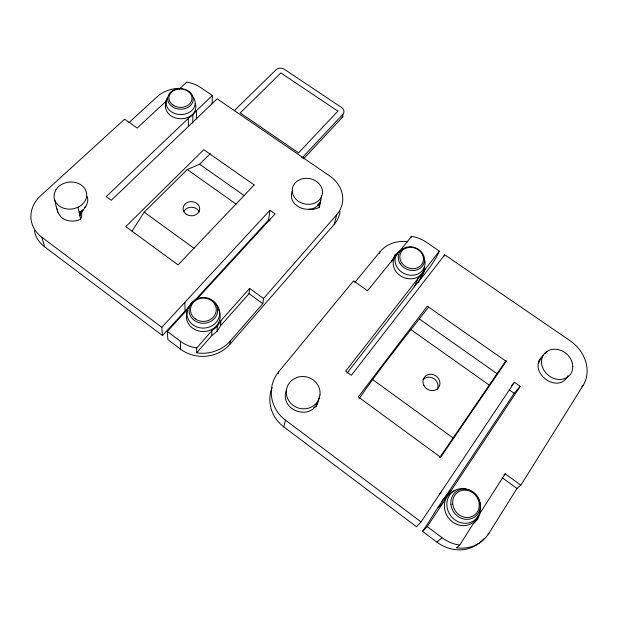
<?xml version="1.0" encoding="UTF-8"?>
<svg xmlns="http://www.w3.org/2000/svg" width="618" height="618" viewBox="0 0 618 618"><rect width="100%" height="100%" fill="white"/><g stroke="black" fill="none" stroke-linecap="round" stroke-linejoin="round"><path stroke-width="0.93" d="M212.144 103.863L212.337 95.52L200.95 87.71A31.672 25.454 2.7 0 0 190.274 82.835L186.767 82.086L179.344 89.023M196.702 352.778L211.704 335.659L211.874 330.73L217.304 326.404L220.865 320.734L249.633 288.39L263.554 298.494L262.804 303.67L230.197 341.105A34.932 31.75 -2.3 0 1 219.676 349.232L215.481 351.039A34.932 31.75 -2.3 0 1 197.212 352.886L196.702 352.778L196.694 347.996L211.874 330.73M211.704 335.659L217.072 331.364L217.304 326.404M217.072 331.364L220.587 325.748L220.865 320.734M188.606 307.517L185.732 311.325L167.293 331.426L167.864 339.614L180.626 349.216A34.67 31.564 -2.6 0 0 215.334 354.16L219.498 352.368A34.67 31.564 -2.6 0 0 229.942 344.28L230.197 341.105M220.587 325.748L249.039 293.658L249.633 288.39M194.879 300.309L268.629 219.969L269.935 210.244L275.118 213.898L196.717 299.351M538.811 363.145L539.182 360.487L540.271 359.236M303.114 158.702L303.523 156.393L342.851 114.345A6.01 4.836 13.1 0 0 341.476 107.424L284.38 69.316A5.941 4.697 9.3 0 0 276.099 69.703L235.311 109.656A6.149 4.983 6.5 0 0 234.477 110.746M320.611 200.974L319.861 204.319L317.459 205.439L319.769 202.588M278.278 373.705L278.679 371.851L353.558 280.866L367.548 290.738L392.26 260.193L395.026 255.087L399.583 251.256L411.488 236.339L415.157 237.119A33.078 28.683 23 0 1 426.683 242.441L439.359 251.124C433.419 264.504 423.307 275.613 414.191 286.86L346.937 373.195M309.139 209.309L313.017 209.463L319.12 207.625L321.746 195.875M303.623 158.772L342.125 117.536L342.851 114.345M313.72 407.648L316.377 406.18L317.119 403.307M318 401.461L317.181 403.832L315.844 404.574M229.942 344.28L334.284 224.249L336.756 214.678A32.267 27.447 12 0 0 329.603 175.891L217.165 98.826L111.279 200.317L106.203 196.624L188.289 118.424L192.816 114.871L196.4 110.699L212.337 95.52M483.964 538.626A37.937 34.5 54.9 0 1 477.135 544.667L473.133 546.884A37.937 34.5 54.9 0 1 436.918 542.133L422.511 531.287C432.306 517.807 439.344 502.635 451.04 490.723L520.279 386.343L514.47 382.256L421.051 521.947L416.455 526.729L283.747 426.837L285.508 420.178A35.883 34.005 18 0 1 278.679 371.851M286.605 389.858C278.424 409.325 309.734 421.885 317.706 402.588L316.424 403.678M319.12 207.625L319.784 205.323M292.445 190.831C285.732 206.96 313.349 216.895 320.348 201.87M316.377 406.18L319.236 397.83M379.475 253.45L380.132 251.65A32.723 28.467 23.1 0 1 389.031 244.635L392.639 243.129A32.723 28.467 23.1 0 1 407.895 241.677M391.549 261.986L392.26 260.193M393.187 259.738L395.026 255.087M410.831 237.93L411.488 236.339M520.866 485.2L516.972 488.444L489.047 533.102A38.246 34.747 54.6 0 1 479.452 542.921L475.42 545.161A38.246 34.747 54.6 0 1 456.996 547.865L456.455 547.757L459.73 545.138L472.762 524.45L477.691 519.22L480.503 512.476L505.176 473.821L520.866 485.2L583.091 385.485A35.141 29.811 39.1 0 0 570.09 340.734L444.736 254.809L351.364 375.265L345.671 371.117L418.201 278.224L422.295 273.99L425.339 269.077L439.359 251.124M79.9 215.79C82.426 209.309 90.267 204.056 87.007 196.238M54.708 200.085C56.516 207.37 57.327 216.98 65.632 219.892C70.467 221.653 76.022 221.545 80.634 219.174L81.676 216.748L81.7 211.534M567.973 375.698C558.17 395.25 527.069 371.959 542.063 356.632M414.191 286.86L418.201 278.224M418.224 282.681L422.295 273.99M421.229 277.83L425.339 269.077M443.933 256.431L444.736 254.809M422.511 531.287L427.247 526.598L443.222 502.519L446.567 496.169M132.074 231.109L144.187 212.136L187.269 169.541L199.637 164.249L210.313 153.643M439.63 457.652L506.157 360.309M441.522 501.391L445.926 496.038L514.161 393.311L520.279 386.343M359.143 398.672C380.827 367.077 404.968 337.289 428.591 307.169M167.239 99.351L165.021 102.256L137.142 128.034L124.62 119.189L40.718 195.643A35.048 29.185 -8.5 0 0 41.777 237.181L44.689 246.891L162.495 335.574L190.962 304.574M354.84 282.449L380.132 251.65M511.465 385.771L514.47 382.256M541.36 357.976L542.457 356.71M545.238 353.504L546.922 351.565M263.554 298.494L336.756 214.678M162.495 335.574L161.816 327.316L269.935 210.244M439.189 494.06L441.036 492.075M445.926 496.038L451.04 490.723M438.232 507.625L443.222 502.519M581.777 386.744L583.091 385.485M128.915 122.611L157.188 96.702A31.348 25.292 2.6 0 1 166.752 90.831L170.475 89.61A31.348 25.292 2.6 0 1 180.796 88.335M503.948 474.941L505.176 473.821M436.918 542.133L441.97 537.652A38.71 35.11 54.1 0 0 455.458 544.28L459.73 545.138M475.621 520.959L477.691 519.22M487.857 534.006L489.047 533.102M80.224 211.912L80.95 213.357L79.15 212.368L83.476 209.517M84.38 207.633L85.91 206.536M317.459 205.439L318.463 204.728M542.674 355.96L543.562 355.443M539.182 360.487L540.696 359.599M196.694 347.996L192.638 347.161A35.342 32.036 -2 0 1 180.302 341.19L167.293 331.426M199.637 164.249L244.504 195.844M419.529 319.104L497.019 373.681M268.629 219.969L270.089 220.997M509.186 389.796L514.161 393.311M187.269 169.541L236.2 204.172M410.669 329.448L489.487 385.253M144.187 212.136L194.16 248.397M372.615 379.537L453.349 438.154M249.039 293.658L262.804 303.67M502.256 477.745L516.972 488.444M41.777 237.181L161.816 327.316M285.508 420.178L421.051 521.947M427.247 526.598L441.97 537.652M78.015 207.146L80.634 219.174M57.165 208.83L57.829 212.26M180.302 341.19L180.626 349.216M184.852 302.372L185.083 310.97M188.289 118.424L188.405 126.62M192.816 114.871L192.87 123.09M196.4 110.699L196.408 118.95M340.047 211.333A31.696 27.122 11.9 0 1 334.284 224.249M343.075 115.883A5.979 4.828 13.1 0 1 342.125 117.536M303.523 156.393A6.203 5.145 10.6 0 1 301.731 157.644M218.486 309.27A16.964 15.38 -2 0 1 203.786 331.534A16.964 15.38 -2 0 1 187.64 310.306M214.137 302.125A16.362 14.809 -1.8 0 1 214.485 324.056A16.362 14.809 -1.8 0 1 190.336 322.387A16.362 14.809 -1.8 0 1 194.662 300.773M44.689 246.891A34.399 28.791 -8.8 0 1 34.369 230.699M193.411 97.327A14.654 11.75 2.7 0 1 181.259 114.523A14.654 11.75 2.7 0 1 167.123 97.876M195.273 103.43A15.203 12.213 2.7 0 1 179.683 118.733A15.203 12.213 2.7 0 1 166.713 101.476M184.009 211.279A8.212 7.037 0.9 0 1 191.781 207.262A8.212 7.037 0.9 0 1 199.143 211.874M478.309 515.265A18.579 16.848 54.1 0 1 449.904 519.599A18.579 16.848 54.1 0 1 454.948 490.545M479.375 501.128A17.93 16.246 53.8 0 1 465.439 523.299A17.93 16.246 53.8 0 1 447.077 501.461A17.93 16.246 53.8 0 1 470.846 490.986M478.031 498.239A17.93 16.246 53.8 0 1 479.089 500.387M283.747 426.837A35.18 33.472 18.1 0 1 272.183 387.525M424.242 258.587A15.311 13.248 22.9 0 1 415.744 274.74A15.311 13.248 22.9 0 1 396.486 266.188A15.311 13.248 22.9 0 1 402.967 249.139M424.311 266.968A15.875 13.766 23 0 1 402.689 277.088A15.875 13.766 23 0 1 397.304 254.16M423.052 379.668A8.698 7.872 35.2 0 1 434.269 378.911A8.698 7.872 35.2 0 1 437.119 389.765M572.793 366.489L572.338 370.298A16.616 14.067 39.1 0 1 549.487 376.169A16.616 14.067 39.1 0 1 546.026 352.09L549.232 350.213A16.616 14.067 39.1 0 1 572.793 366.489M319.993 394.894L318.95 398.965A16.987 16.107 16.9 0 1 293.086 405.354A16.987 16.107 16.9 0 1 292.793 379.614L296.57 377.59A16.987 16.107 16.9 0 1 319.993 394.894M322.418 193.534L321.484 196.779A15.234 12.916 11.6 0 1 298.347 201.236A15.234 12.916 11.6 0 1 298.023 180.549L301.406 179.027A15.234 12.916 11.6 0 1 322.418 193.534M56.006 189.687L54.477 193.055A16.377 13.526 -7.2 0 0 59.197 205.925A16.377 13.526 -7.2 0 0 75.211 208.336L79.104 206.69A16.377 13.526 -7.2 0 0 81.522 185.23A16.377 13.526 -7.2 0 0 56.006 189.687M337.891 111.124L298.54 152.893L240.24 112.932L280.835 72.939L337.891 111.124M506.188 361.36L440.673 457.297L358.301 396.949L427.332 306.157L506.188 361.36M254.176 184.944L178.061 264.913L125.786 226.613L203.793 149.68L254.176 184.944M194.346 320.464A14.322 12.947 -1.7 0 0 217.505 312.329A14.322 12.947 -1.7 0 0 198.254 298.301A14.322 12.947 -1.7 0 0 194.346 320.464M195.249 318.857A12.901 11.657 -1.6 0 0 216.122 311.542A12.901 11.657 -1.6 0 0 198.78 298.896A12.901 11.657 -1.6 0 0 195.249 318.857M172.291 106.667A12.816 10.251 2.8 0 0 193.11 100.881A12.816 10.251 2.8 0 0 176.037 89.224A12.816 10.251 2.8 0 0 172.291 106.667M173.079 105.114A11.549 9.231 2.8 0 0 191.843 99.915A11.549 9.231 2.8 0 0 176.47 89.409A11.549 9.231 2.8 0 0 173.079 105.114M186.103 214.137A8.297 7.084 1.1 0 0 199.575 209.919A8.297 7.084 1.1 0 0 188.49 202.047A8.297 7.084 1.1 0 0 186.103 214.137M450.916 504.535A15.697 14.206 53.5 0 0 474.415 517.127A15.697 14.206 53.5 0 0 471.364 490.831A15.697 14.206 53.5 0 0 450.916 504.535M452.747 504.118A14.144 12.8 53.4 0 0 473.913 515.482A14.144 12.8 53.4 0 0 471.179 491.781A14.144 12.8 53.4 0 0 452.747 504.118M400.14 263.647A13.395 11.564 22.9 0 0 422.882 265.431A13.395 11.564 22.9 0 0 411.148 246.814A13.395 11.564 22.9 0 0 400.14 263.647M401.515 262.511A12.066 10.421 22.9 0 0 422.009 264.133A12.066 10.421 22.9 0 0 411.449 247.354A12.066 10.421 22.9 0 0 401.515 262.511M423.902 385.493A8.76 7.918 34.9 0 0 438.595 387.532A8.76 7.918 34.9 0 0 431.874 374.33A8.76 7.918 34.9 0 0 423.902 385.493"/></g></svg>
